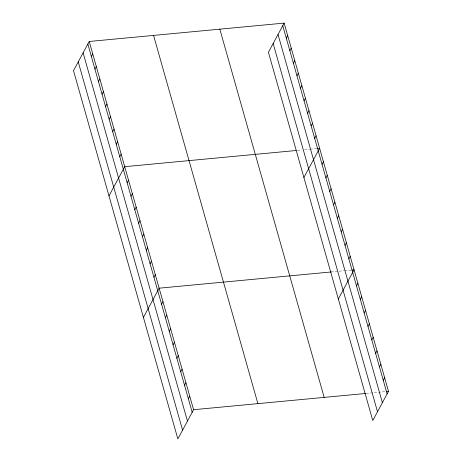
<?xml version="1.0" encoding="UTF-8"?>
<svg xmlns="http://www.w3.org/2000/svg" width="462" height="462" viewBox="0 0 462 462"><rect width="100%" height="100%" fill="white"/><g stroke="black" fill="none" stroke-linecap="round" stroke-linejoin="round"><path stroke-width="0.35" stroke-dasharray="2.31 1.73" d="M297.47 150.387L301.755 149.983M304.614 149.711L309.621 149.238M310.331 149.174L316.765 148.568M331.19 271.962L344.057 270.749M344.767 270.686L351.201 270.079M366.343 393.41L385.637 391.591"/><path stroke-width="0.69" d="M89.224 41.476L73.504 70.68L177.853 438.9L193.578 409.702L89.224 41.476L284.147 23.1L388.496 391.32L372.776 420.524L268.422 52.298L284.147 23.1M91.384 56.578L92.775 53.996M94.935 69.098L96.321 66.516M98.481 81.612L99.873 79.037M102.027 94.133L103.419 91.557M105.579 106.653L106.965 104.077M109.124 119.173L110.516 116.591M112.676 131.693L114.062 129.112M116.222 144.213L117.608 141.632M119.768 156.733L121.16 154.152M108.98 195.876L124.705 166.672L296.038 150.52M127.142 182.756L128.534 180.174M130.971 196.252L132.357 193.676M134.794 209.754L136.186 207.178M138.623 223.256L140.009 220.68M142.446 236.758L143.838 234.182M146.275 250.26L147.661 247.684M150.098 263.762L151.49 261.18M153.927 277.264L155.313 274.682M286.307 38.196L287.693 35.62M143.416 317.388L159.142 288.184L331.19 271.962M289.853 50.716L291.239 48.14M161.579 304.267L162.97 301.686M293.399 63.236L294.791 60.661M165.408 317.769L166.794 315.188M296.951 75.756L298.337 73.181M169.231 331.271L170.622 328.69M300.496 88.277L301.882 85.695M304.042 100.797L305.434 98.215M173.059 344.773L174.445 342.192M307.594 113.317L308.98 110.736M176.882 358.269L178.274 355.694M311.14 125.837L312.531 123.256M180.711 371.771L182.097 369.196M314.686 138.357L316.077 135.776M184.534 385.273L185.926 382.698M303.904 177.495L319.623 148.296L317.481 148.498M188.363 398.775L189.749 396.2M322.06 164.374L323.452 161.798M325.889 177.876L327.275 175.3M329.712 191.378L331.104 188.802M333.541 204.88L334.927 202.304M337.37 218.382L338.756 215.8M341.193 231.884L342.585 229.302M345.022 245.386L346.408 242.804M348.845 258.887L350.236 256.306M338.34 299.012L354.059 269.808L351.917 270.01M356.497 285.891L357.888 283.31M360.325 299.393L361.711 296.812M364.148 312.889L365.54 310.314M367.977 326.391L369.363 323.816M371.806 339.893L373.192 337.318M375.629 353.395L377.021 350.82M379.458 366.897L380.844 364.322M383.281 380.399L384.673 377.818M193.578 409.702L365.627 393.48M386.353 391.522L388.496 391.32M282.756 25.681L387.11 393.901M278.026 34.465L382.38 402.685M273.152 43.515L377.506 411.74M219.82 29.164L324.174 397.384M153.551 35.412L257.9 403.632M87.838 44.057L192.192 412.277M83.108 52.841L187.457 421.061M78.234 61.891L182.582 430.116"/></g></svg>
